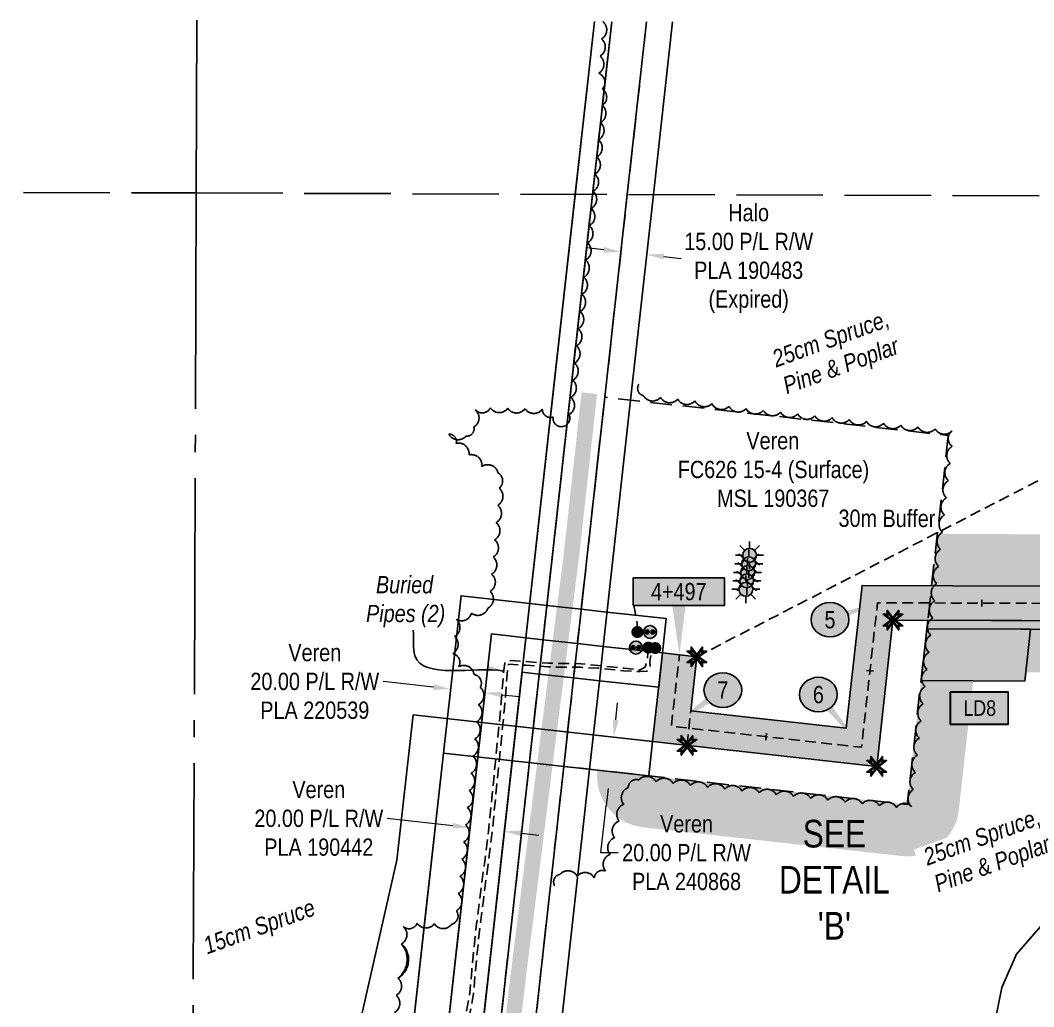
# Model space of a CAD drawing. Extents: x 482695 to 490591, y 6049436 to 6054495.
# Drawn here: x 482766 to 483352, y 6050226 to 6050796 of the extents above; entities that cross this region are included whole.
import ezdxf
from ezdxf.enums import TextEntityAlignment as Align

# ---------------------------------------------------------------- set-up
doc = ezdxf.new("R2010")
doc.units = 0
doc.header["$LTSCALE"] = 5
doc.header["$PDSIZE"] = 0.5
for name, pattern in [('0', [1, 1, 0]), ('foc-ACCESSROAD', [3.75, 2.5, -1.25]), ('foc-QUARTERLINE', [33, 25, -3, 2, -3]), ('foc-TIELINE', [1.875, 1.25, -0.625]), ('foc-TRAV', [1.875, 1.25, -0.625]), ('foc-UNSURVEYED', [12.5, 10, -2.5]), ('foc-WHEELTRACKS', [2, 0.4, -1.6]), ('UG_PIPE', [1.875, 1.25, -0.625])]:
    doc.linetypes.add(name, pattern=pattern)
doc.layers.get('Defpoints').update_dxf_attribs({"color": 9})
for name, color, linetype in [('AS-PIPE-UG', 44, 'UG_PIPE'), ('AS-PIPE-UG-T', 44, 'Continuous'), ('AS-ROADS', 254, 'Continuous'), ('AS-SYMBOL', 7, 'Continuous'), ('C-AR', 13, 'foc-ACCESSROAD'), ('C-RW', 13, 'Continuous'), ('C-WS', 13, 'foc-ACCESSROAD'), ('C-WS-S', 8, 'Continuous'), ('CG-NOTES', 7, 'Continuous'), ('CHAINAGE', 201, 'foc-TIELINE'), ('DETAIL-T', 7, 'Continuous'), ('F-RW', 190, 'Continuous'), ('L-MON', 1, 'Continuous'), ('L-QSEC', 8, 'foc-QUARTERLINE'), ('L-TIE', 7, 'foc-TIELINE'), ('L-USEC', 7, 'foc-UNSURVEYED'), ('P-BUFFER-H 30m', 51, 'Continuous'), ('P-BUFFER-T', 40, 'Continuous'), ('P-ELEVATION', 7, 'Continuous'), ('P-PROPOSED', 10, 'Continuous'), ('P-PROPOSED-H', 21, 'Continuous'), ('P-TEMP-H', 41, 'Continuous'), ('P-TEMP_WORKSPACE', 46, 'Continuous'), ('P-TRAV', 4, 'foc-TRAV'), ('T-BUSH', 110, '0'), ('T-BUSH-T', 110, 'Continuous'), ('T-WATER-P3', 160, 'foc-WHEELTRACKS')]:
    doc.layers.add(name, color=color, linetype=linetype)
for name, color, linetype, lineweight in [('C-RW-T', 13, 'Continuous', 9), ('C-WS-T', 13, 'Continuous', 9), ('F-RW-T', 190, 'Continuous', 9)]:
    doc.layers.add(name, color=color, linetype=linetype, lineweight=lineweight)
doc.layers.add('P-100m WELL BORE BUFFER', color=7, linetype='Continuous', true_color=0xf5ffd6)
doc.styles.add('80', font='ARIALN.TTF', dxfattribs={"height": 10})
doc.styles.add('80CG', font='ARIALN.TTF', dxfattribs={"height": 10})
doc.styles.add('80L', font='ARIALN.TTF', dxfattribs={"height": 10})
doc.styles.add('80LS', font='ARIALNI.TTF', dxfattribs={"height": 10})
doc.styles.add('foc-LtypeFont', font='ARIALN.TTF', dxfattribs={"height": 7.35})
doc.styles.add('Legend', font='ARIALN.TTF')
doc.linetypes.add('foc-TOPO-flowdirection-NOLINE', pattern='A,0,[">",foc-LtypeFont,S=0.3,R=0,X=0,Y=-0.945],-20,[">",foc-LtypeFont,S=0.3,R=0,X=0,Y=-0.945],0', length=20)
doc.dimstyles.new('Compass 5 000', dxfattribs={"dimscale": 5, "dimtxt": 9, "dimasz": 2, "dimexe": 0.2, "dimexo": 0.0625, "dimgap": 0.5, "dimtad": 0, "dimtih": 1, "dimtoh": 1, "dimzin": 0, "dimdsep": 46, "dimtxsty": '80CG', "dimcen": 0.1, "dimse1": 1, "dimse2": 1, "dimclrd": 256, "dimclrt": 256, "dimaunit": 1, "dimadec": 4, "dimazin": 0, "dimtfac": 0.06, "dimtofl": 0, "dimtmove": 0, "dimatfit": 1, "dimfxl": 0.2, "dimtolj": 1, "dimtzin": 0, "dimlwd": -1, "dimarcsym": 0})

# ---------------------------------------------------------------- blocks, each defined once
blk = doc.blocks.new('Temp_Area_Small_Pink')
at = {"true_color": 0xff8aff}
h = blk.add_hatch(color=211, dxfattribs=at)
h.dxf.hatch_style = 1
h.paths.add_polyline_path([(-16.83, -9.44), (16.33, -9.44), (16.33, 9.05), (-16.83, 9.05)])
at = {"color": 250}
for points in [[(-17.03, -9.64), (16.53, -9.64), (16.53, 9.25), (-17.03, 9.25)], [(-16.93, -9.54), (16.43, -9.54), (16.43, 9.15), (-16.93, 9.15)]]:
    blk.add_lwpolyline(points, close=True, dxfattribs=at)
at = {"color": 250, "style": '80L'}
blk.add_attdef('TEMPORARY', text='', height=9, dxfattribs=at).set_placement((0, -0.15), align=Align.MIDDLE_CENTER)
blk = doc.blocks.new('*D474')
at = {"layer": 'C-RW-T', "transparency": 16777216}
for p, q in [((483005.14, 6050410.61), (482976.06, 6050413.83)), ((483044.84, 6050406.2), (483054.78, 6050405.09))]:
    blk.add_line(p, q, dxfattribs=at)
for points in [[(483005.32, 6050412.26), (483004.95, 6050408.95), (483015.07, 6050409.5)], [(483045.03, 6050407.85), (483044.66, 6050404.54), (483034.91, 6050407.3)]]:
    blk.add_solid(points, dxfattribs=at)
at = {"layer": 'Defpoints', "color": 0, "transparency": 16777216}
for p in [(483015.07, 6050409.5), (483013.09, 6050391.67), (483032.93, 6050389.47)]:
    blk.add_point(p, dxfattribs=at)
at = {"layer": 'C-RW-T', "transparency": 16777216, "insert": (482936.52, 6050413.83), "char_height": 10, "attachment_point": 5, "style": '80CG'}
blk.add_mtext('\\A1;Veren\\P20.00 P/L R/W\\PPLA 220539', dxfattribs=at)
blk = doc.blocks.new('*D475')
at = {"layer": 'C-RW-T', "transparency": 16777216}
for p, q in [((483016.31, 6050330.39), (482978.37, 6050334.6)), ((483056.1, 6050325.98), (483066.04, 6050324.88))]:
    blk.add_line(p, q, dxfattribs=at)
for points in [[(483016.5, 6050332.05), (483016.13, 6050328.74), (483026.25, 6050329.29)], [(483056.28, 6050327.64), (483055.91, 6050324.32), (483046.16, 6050327.08)]]:
    blk.add_solid(points, dxfattribs=at)
at = {"layer": 'Defpoints', "color": 0, "transparency": 16777216}
for p in [(483026.25, 6050329.29), (483024.58, 6050314.2), (483044.49, 6050311.99)]:
    blk.add_point(p, dxfattribs=at)
at = {"layer": 'C-RW-T', "transparency": 16777216, "insert": (482938.83, 6050334.6), "char_height": 10, "attachment_point": 5, "style": '80CG'}
blk.add_mtext('\\A1;Veren\\P20.00 P/L R/W\\PPLA 190442', dxfattribs=at)
blk = doc.blocks.new('*D476')
at = {"layer": 'C-RW-T', "transparency": 16777216}
for p, q in [((483110.55, 6050391.56), (483111.66, 6050401.5)), ((483106.13, 6050351.83), (483105.03, 6050341.89)), ((483102.01, 6050314.75), (483105.03, 6050341.89)), ((483112.01, 6050314.75), (483102.01, 6050314.75))]:
    blk.add_line(p, q, dxfattribs=at)
for points in [[(483108.9, 6050391.74), (483112.21, 6050391.37), (483109.45, 6050381.62)], [(483104.48, 6050352.02), (483107.79, 6050351.65), (483107.24, 6050361.77)]]:
    blk.add_solid(points, dxfattribs=at)
at = {"layer": 'Defpoints', "color": 0, "transparency": 16777216}
for p in [(483119.85, 6050380.46), (483107.24, 6050361.77), (483117.64, 6050360.62)]:
    blk.add_point(p, dxfattribs=at)
at = {"layer": 'C-RW-T', "transparency": 16777216, "insert": (483151.55, 6050314.75), "char_height": 10, "attachment_point": 5, "style": '80CG'}
blk.add_mtext('\\A1;Veren\\P20.00 P/L R/W\\PPLA 240868', dxfattribs=at)
blk = doc.blocks.new('*D488')
at = {"layer": 'Defpoints', "color": 0, "transparency": 16777216}
for p in [(483128.52, 6050660.86), (483113.14, 6050658.29), (483128.05, 6050656.64)]:
    blk.add_point(p, dxfattribs=at)
at = {"layer": 'F-RW-T', "transparency": 16777216}
for p, q in [((483103.67, 6050663.62), (483093.74, 6050664.72)), ((483138.46, 6050659.75), (483148.4, 6050658.65))]:
    blk.add_line(p, q, dxfattribs=at)
for points in [[(483103.86, 6050665.27), (483103.49, 6050661.96), (483113.61, 6050662.51)], [(483138.64, 6050661.41), (483138.28, 6050658.1), (483128.52, 6050660.86)]]:
    blk.add_solid(points, dxfattribs=at)
at = {"layer": 'F-RW-T', "transparency": 16777216, "insert": (483187.48, 6050658.65), "char_height": 10, "attachment_point": 5, "style": '80CG'}
blk.add_mtext('\\A1;Halo\\P15.00 P/L R/W\\PPLA 190483\\P(Expired)', dxfattribs=at)
blk = doc.blocks.new('RISER')
h = blk.add_hatch(color=255)
h.dxf.hatch_style = 1
edge = h.paths.add_edge_path()
edge.add_arc((0, 0), 0.7, 0, 360)
blk.add_hatch(color=13).paths.add_polyline_path([(0.58, -0.15), (-0.58, -0.15, 0.774597)])
at = {"color": 13}
blk.add_line((-0.58, -0.15), (0.58, -0.15), dxfattribs=at)
blk.add_circle((0, 0), 0.6, dxfattribs=at)
blk = doc.blocks.new('PIG')
h = blk.add_hatch(color=255)
h.dxf.hatch_style = 1
edge = h.paths.add_edge_path()
edge.add_arc((0, 0), 0.85, 0, 360)
at = {"layer": 'AS-SYMBOL'}
h = blk.add_hatch(color=13, dxfattribs=at)
h.dxf.hatch_style = 1
h.paths.add_polyline_path([(-0.1, 0, 1), (-0.55, 0, 1)])
h = blk.add_hatch(color=13, dxfattribs=at)
h.dxf.hatch_style = 1
h.paths.add_polyline_path([(0.1, 0, 1), (0.55, 0, 1)])
at = {"layer": 'AS-SYMBOL', "color": 13}
for centre, radius in [((0, 0), 0.75), ((-0.33, 0), 0.225), ((0.33, 0), 0.225)]:
    blk.add_circle(centre, radius, dxfattribs=at)
blk = doc.blocks.new('GAS')
h = blk.add_hatch(color=255)
h.dxf.hatch_style = 1
edge = h.paths.add_edge_path()
edge.add_arc((0, 0), 0.9, 0, 360)
for p, q in [((0, 0.81), (0, 1.62)), ((-0.81, 0), (-1.62, 0)), ((-0.57, 0.57), (-1.14, 1.14)), ((0.57, 0.57), (1.14, 1.14)), ((1.62, 0), (0.81, 0)), ((-0.57, -0.57), (-1.14, -1.14)), ((0, -0.81), (0, -1.62)), ((1.14, -1.14), (0.57, -0.57))]:
    blk.add_line(p, q)
blk.add_circle((0, 0), 0.8)
blk = doc.blocks.new('TEMP')
h = blk.add_hatch(color=255)
h.dxf.hatch_style = 1
h.paths.add_polyline_path([(0, 0.25), (-0.67, 1.15), (-0.67, 0.67), (-1.15, 0.67), (-0.25, 0), (-1.15, -0.67), (-0.67, -0.67), (-0.67, -1.15), (0, -0.25), (0.67, -1.15), (0.67, -0.67), (1.15, -0.67), (0.25, 0), (1.15, 0.67), (0.67, 0.67), (0.67, 1.15)])
h.paths.add_polyline_path([(0.57, 0.85), (0.57, 0.57), (0.85, 0.57), (0.08, 0), (0.85, -0.57), (0.57, -0.57), (0.57, -0.85), (0, -0.08), (-0.57, -0.85), (-0.57, -0.57), (-0.85, -0.57), (-0.08, 0), (-0.85, 0.57), (-0.57, 0.57), (-0.57, 0.85), (0, 0.08)], flags=16)
h = blk.add_hatch(color=1)
h.dxf.hatch_style = 1
h.paths.add_polyline_path([(0, 0.08), (-0.57, 0.85), (-0.57, 0.57), (-0.85, 0.57), (-0.08, 0), (-0.85, -0.57), (-0.57, -0.57), (-0.57, -0.85), (0, -0.08), (0.57, -0.85), (0.57, -0.57), (0.85, -0.57), (0.08, 0), (0.85, 0.57), (0.57, 0.57), (0.57, 0.85)])
at = {"color": 1}
for p, q in [((-0.08, 0), (0.08, 0)), ((0, 0.08), (0, -0.08))]:
    blk.add_line(p, q, dxfattribs=at)
at = {"color": 255, "flags": 128}
blk.add_lwpolyline([(-0.25, 0), (-1.15, 0.67), (-0.67, 0.67), (-0.67, 1.15), (0, 0.25), (0.67, 1.15), (0.67, 0.67), (1.15, 0.67), (0.25, 0), (1.15, -0.67), (0.67, -0.67), (0.67, -1.15), (0, -0.25), (-0.67, -1.15), (-0.67, -0.67), (-1.15, -0.67)], close=True, dxfattribs=at)
at = {"color": 1, "flags": 128}
blk.add_lwpolyline([(-0.08, 0), (-0.85, 0.57), (-0.57, 0.57), (-0.57, 0.85), (0, 0.08), (0.57, 0.85), (0.57, 0.57), (0.85, 0.57), (0.08, 0), (0.85, -0.57), (0.57, -0.57), (0.57, -0.85), (0, -0.08), (-0.57, -0.85), (-0.57, -0.57), (-0.85, -0.57)], close=True, dxfattribs=at)
blk = doc.blocks.new('*U427')
at = {"layer": 'P-ELEVATION'}
h = blk.add_hatch(color=111, dxfattribs=at)
h.dxf.hatch_style = 1
edge = h.paths.add_edge_path()
edge.add_ellipse((0, 0), major_axis=(-10.94, 0), ratio=0.913794, start_angle=0, end_angle=360)
at = {"layer": 'P-ELEVATION', "color": 7, "flags": 128}
blk.add_lwpolyline([(0, 0, 5, 0, 0), (27.51, 9.77, 0, 0, 0)], format="xyseb", dxfattribs=at)
at = {"layer": 'P-ELEVATION', "color": 7}
blk.add_ellipse((0, 0), major_axis=(-10.94, 0), ratio=0.913794, dxfattribs=at)
at = {"layer": 'P-ELEVATION', "style": '80'}
blk.add_attdef('BEND', text='', height=10, dxfattribs=at).set_placement((0, 0), align=Align.MIDDLE_CENTER)
blk = doc.blocks.new('*U428')
at = {"layer": 'P-ELEVATION'}
h = blk.add_hatch(color=111, dxfattribs=at)
h.dxf.hatch_style = 1
edge = h.paths.add_edge_path()
edge.add_ellipse((0, 0), major_axis=(-10.94, 0), ratio=0.913794, start_angle=0, end_angle=360)
at = {"layer": 'P-ELEVATION', "color": 7, "flags": 128}
blk.add_lwpolyline([(0, 0, 5, 0, 0), (24.93, -30.51, 0, 0, 0)], format="xyseb", dxfattribs=at)
at = {"layer": 'P-ELEVATION', "color": 7}
blk.add_ellipse((0, 0), major_axis=(-10.94, 0), ratio=0.913794, dxfattribs=at)
at = {"layer": 'P-ELEVATION', "style": '80'}
blk.add_attdef('BEND', text='', height=10, dxfattribs=at).set_placement((0, 0), align=Align.MIDDLE_CENTER)
blk = doc.blocks.new('*U421')
at = {"layer": 'P-ELEVATION'}
h = blk.add_hatch(color=111, dxfattribs=at)
h.dxf.hatch_style = 1
edge = h.paths.add_edge_path()
edge.add_ellipse((0, 0), major_axis=(-10.94, 0), ratio=0.913794, start_angle=0, end_angle=360)
at = {"layer": 'P-ELEVATION', "color": 7, "flags": 128}
blk.add_lwpolyline([(0, 0, 5, 0, 0), (-29.8, -20.87, 0, 0, 0)], format="xyseb", dxfattribs=at)
at = {"layer": 'P-ELEVATION', "color": 7}
blk.add_ellipse((0, 0), major_axis=(-10.94, 0), ratio=0.913794, dxfattribs=at)
at = {"layer": 'P-ELEVATION', "style": '80'}
blk.add_attdef('BEND', text='', height=10, dxfattribs=at).set_placement((0, 0), align=Align.MIDDLE_CENTER)
blk = doc.blocks.new('*U569')
h = blk.add_hatch(color=111)
h.dxf.hatch_style = 1
h.paths.add_polyline_path([(-26.5, 8), (26.5, 8), (26.5, -8), (-26.5, -8)])
for p, q in [((-26.5, -8), (-26.5, 8)), ((-26.5, 8), (26.5, 8)), ((26.5, -8), (26.5, 8)), ((-26.5, -8), (26.5, -8))]:
    blk.add_line(p, q)
at = {"layer": 'P-ELEVATION', "color": 7, "flags": 128}
blk.add_lwpolyline([(0, 0, 10, 0, 0), (0.4, -36.69, 0, 0, 0)], format="xyseb", dxfattribs=at)
at = {"layer": 'P-ELEVATION', "style": 'Legend'}
blk.add_attdef('STATION', text='', height=10, dxfattribs=at).set_placement((0, 0), align=Align.MIDDLE_CENTER)

msp = doc.modelspace()

# ---------------------------------------------------------------- hatches: boundary and pattern name
at = {"layer": 'P-BUFFER-H 30m'}
h = msp.add_hatch(color=256, dxfattribs=at)
h.dxf.hatch_style = 1
edge = h.paths.add_edge_path()
edge.add_line((483701.174, 6050417.85), (484554.397, 6050414.825))
edge.add_line((484554.397, 6050414.825), (485069.153, 6049984.901))
edge.add_line((485069.153, 6049984.901), (485069.974, 6049918.062))
edge.add_arc((485099.956, 6049918.43), 29.984, 180.704027, 269.493647)
edge.add_arc((485120.045, 6049910.465), 29.984, 227.248589, 270.086528)
edge.add_line((485120.09, 6049880.481), (485820.738, 6049881.539))
edge.add_line((485820.738, 6049881.539), (486001.967, 6049878.56))
edge.add_arc((486002.46, 6049908.54), 29.984, 269.058372, 270.046825)
edge.add_line((486002.484, 6049878.556), (486428.968, 6049878.905))
edge.add_line((486428.968, 6049878.905), (486427.804, 6049886.776))
edge.add_line((486427.804, 6049886.776), (486427.723, 6049889.042))
edge.add_line((486427.723, 6049889.042), (486407.259, 6049908.871))
edge.add_line((486407.259, 6049908.871), (486002.46, 6049908.54))
edge.add_line((486002.46, 6049908.54), (485820.962, 6049911.523))
edge.add_line((485820.962, 6049911.523), (485120.045, 6049910.465))
edge.add_line((485120.045, 6049910.465), (485119.947, 6049918.46))
edge.add_line((485119.947, 6049918.46), (485099.956, 6049918.43))
edge.add_line((485099.956, 6049918.43), (485098.965, 6049999.069))
edge.add_line((485098.965, 6049999.069), (484565.318, 6050444.77))
edge.add_line((484565.318, 6050444.77), (483701.28, 6050447.834))
edge.add_line((483701.28, 6050447.834), (483701.174, 6050417.85))
edge = h.paths.add_edge_path()
edge.add_line((486440.272, 6050491.951), (486481.5, 6050467.021))
edge.add_arc((486465.984, 6050441.363), 29.984, 0.03994, 58.838815, ccw=False)
edge.add_line((486495.968, 6050441.384), (486496.325, 6049930.194))
edge.add_line((486496.325, 6049930.194), (486496.742, 6049917.936))
edge.add_arc((486466.775, 6049916.915), 29.984, -89.953203, 1.950695, ccw=False)
edge.add_line((486466.8, 6049886.931), (486447.987, 6049886.916))
edge.add_line((486447.987, 6049886.916), (486447.739, 6049888.588))
edge.add_line((486447.739, 6049888.588), (486446.775, 6049916.899))
edge.add_line((486446.775, 6049916.899), (486466.775, 6049916.915))
edge.add_line((486466.775, 6049916.915), (486466.341, 6049929.673))
edge.add_line((486466.341, 6049929.673), (486465.984, 6050441.363))
edge.add_line((486465.984, 6050441.363), (486439.876, 6050457.151))
edge.add_line((486439.876, 6050457.151), (486440.272, 6050491.951))
edge = h.paths.add_edge_path()
edge.add_line((486430.345, 6050497.954), (486363.706, 6050538.25))
edge.add_line((486363.706, 6050538.25), (486249.434, 6050667.558))
edge.add_arc((486226.966, 6050647.703), 29.984, 41.467705, 131.467705)
edge.add_line((486207.11, 6050670.171), (486192.132, 6050656.934))
edge.add_line((486192.132, 6050656.934), (486211.987, 6050634.466))
edge.add_line((486211.987, 6050634.466), (486226.966, 6050647.703))
edge.add_line((486226.966, 6050647.703), (486344.271, 6050514.963))
edge.add_line((486344.271, 6050514.963), (486429.949, 6050463.154))
edge.add_line((486429.949, 6050463.154), (486430.345, 6050497.954))
edge = h.paths.add_edge_path()
edge.add_line((486333.543, 6050474.73), (486426.021, 6050418.809))
edge.add_line((486426.021, 6050418.809), (486426.357, 6049936.872))
edge.add_line((486426.357, 6049936.872), (486002.454, 6049936.526))
edge.add_line((486002.454, 6049936.526), (485850.11, 6049937.075))
edge.add_line((485850.11, 6049937.075), (485822.158, 6049939.51))
edge.add_line((485822.158, 6049939.51), (485127.697, 6049938.462))
edge.add_line((485127.697, 6049938.462), (485126.434, 6050041.237))
edge.add_line((485126.434, 6050041.237), (485146.14, 6050024.779))
edge.add_arc((485126.919, 6050001.766), 29.984, 0.704027, 50.131421, ccw=False)
edge.add_line((485156.901, 6050002.134), (485157.315, 6049968.491))
edge.add_line((485157.315, 6049968.491), (485822.112, 6049969.494))
edge.add_arc((485822.158, 6049939.51), 29.984, 85.02015, 90.086528, ccw=False)
edge.add_line((485824.76, 6049969.381), (485851.419, 6049967.058))
edge.add_line((485851.419, 6049967.058), (486002.496, 6049966.51))
edge.add_line((486002.496, 6049966.51), (486396.352, 6049966.867))
edge.add_line((486396.352, 6049966.867), (486396.049, 6050401.893))
edge.add_line((486396.049, 6050401.893), (486310.003, 6050453.924))
edge.add_line((486310.003, 6050453.924), (486333.543, 6050474.73))
edge = h.paths.add_edge_path()
edge.add_line((483701.351, 6050467.824), (483701.458, 6050497.808))
edge.add_line((483701.458, 6050497.808), (484572.705, 6050494.718))
edge.add_arc((484572.598, 6050464.734), 29.984, 50.131421, 89.796805, ccw=False)
edge.add_line((484591.819, 6050487.747), (485118.355, 6050047.985))
edge.add_line((485118.355, 6050047.985), (485118.84, 6050008.514))
edge.add_line((485118.84, 6050008.514), (484572.598, 6050464.734))
edge.add_line((484572.598, 6050464.734), (483701.351, 6050467.824))
h.paths.add_polyline_path([(483671.192, 6050467.931), (483671.298, 6050497.915), (483296.617, 6050499.243), (483293.284, 6050469.271)])
edge = h.paths.add_edge_path()
edge.add_line((483317.885, 6050419.21), (483671.015, 6050417.957))
edge.add_line((483671.015, 6050417.957), (483671.121, 6050447.941))
edge.add_line((483671.121, 6050447.941), (483291.061, 6050449.289))
edge.add_line((483291.061, 6050449.289), (483279.2, 6050342.647))
edge.add_line((483279.2, 6050342.647), (483099.93, 6050362.561))
edge.add_arc((483129.733, 6050359.271), 29.984, 173.699966, 263.653572)
edge.add_line((483126.419, 6050329.47), (483275.885, 6050312.846))
edge.add_arc((483279.2, 6050342.647), 29.984, 263.653582, 353.653354)
edge.add_line((483309, 6050339.332), (483317.885, 6050419.21))
at = {"layer": 'P-PROPOSED-H'}
h = msp.add_hatch(color=256, dxfattribs=at)
h.dxf.hatch_style = 1
h.paths.add_polyline_path([(483270.956, 6050449.361), (483671.121, 6050447.941), (483671.192, 6050467.931), (483253.074, 6050469.414), (483243.885, 6050386.8), (483154.016, 6050396.795), (483157.498, 6050428.137), (483137.631, 6050430.346), (483131.941, 6050379.138), (483261.543, 6050364.723)])
at = {"layer": 'P-TEMP-H'}
h = msp.add_hatch(color=256, dxfattribs=at)
h.dxf.hatch_style = 1
h.paths.add_polyline_path([(483671.104, 6050442.944), (483290.506, 6050444.294), (483291.061, 6050449.289), (483671.121, 6050447.941)])
h = msp.add_hatch(color=256, dxfattribs=at)
h.dxf.hatch_style = 1
h.paths.add_polyline_path([(483290.506, 6050444.294), (483350.474, 6050444.081), (483347.14, 6050414.109), (483287.172, 6050414.321)])

# ---------------------------------------------------------------- linework, layer by layer
at = {"layer": 'AS-PIPE-UG', "flags": 128}
for points in [[(483123.089, 6050442.456), (483122.987, 6050447.516), (483120.656, 6050460.35)], [(483123.089, 6050442.456), (483122.987, 6050447.516), (483120.656, 6050460.35)], [(483129.417, 6050433.518), (483128.909, 6050426.185), (483127.561, 6050422.086), (483124.747, 6050420.536), (483115.22, 6050421.484), (483100.51, 6050423.013), (483090.537, 6050424.104), (483071.538, 6050424.402), (483058.964, 6050425.337), (483047.896, 6050426.171), (483046.42, 6050424.527), (483045.99, 6050421.691), (483044.111, 6050398.786), (483036.99, 6050327.111), (483031.928, 6050287.57), (483029.878, 6050272.17), (483028.833, 6050262.133), (483027.322, 6050246.628), (483026.242, 6050233.646), (483023.528, 6050218.912), (483023.19, 6050212.466), (483022.357, 6050203.443), (483020.878, 6050190.17), (483018.868, 6050179.364), (483015.048, 6050165.019), (483010.879, 6050155.112), (483005.581, 6050143.217), (483002.026, 6050134.423), (482998.897, 6050125.69), (482998.75, 6050122.001), (483001.808, 6050116.909), (483005.937, 6050107.959), (483010.901, 6050096.492), (483015.761, 6050082.641), (483021.053, 6050066.719)], [(483023.083, 6050067.394), (483017.785, 6050083.332), (483012.894, 6050097.272), (483007.89, 6050108.832), (483003.701, 6050117.911), (483000.913, 6050122.554), (483001.021, 6050125.277), (483004.025, 6050133.661), (483007.55, 6050142.381), (483012.842, 6050154.262), (483017.077, 6050164.326), (483020.956, 6050178.893), (483022.995, 6050189.856), (483024.485, 6050203.226), (483025.324, 6050212.312), (483025.657, 6050218.661), (483028.365, 6050233.363), (483029.452, 6050246.436), (483030.961, 6050261.919), (483032.002, 6050271.918), (483034.049, 6050287.293), (483039.115, 6050326.869), (483046.241, 6050398.593), (483048.116, 6050421.443), (483048.439, 6050423.574), (483048.785, 6050423.959), (483058.803, 6050423.204), (483071.497, 6050422.262), (483090.57, 6050422.063), (483100.273, 6050421.54), (483115.02, 6050420.085), (483124.783, 6050419.548), (483128.645, 6050419.779), (483130.464, 6050421.844), (483130.4, 6050425.504), (483131.181, 6050430.179), (483133.398, 6050433.206)]]:
    msp.add_lwpolyline(points, dxfattribs=at)
at = {"layer": 'AS-ROADS', "const_width": 8.995, "flags": 128}
msp.add_lwpolyline([(483095.291, 6050580.672), (483084.812, 6050485.644), (483069.323, 6050363.871), (483060.145, 6050290.428), (483054.397, 6050245.011), (483049.586, 6050203.58), (483048.401, 6050184.778), (483047.966, 6050172.284), (483048.185, 6050158.544), (483049.278, 6050142.784), (483050.692, 6050131.318)], dxfattribs=at)
at = {"layer": 'C-AR', "flags": 128}
for points in [[(483276.638, 6049790.917), (483276.174, 6049791.554), (483218.739, 6049805.33), (483198.426, 6049810.145), (483119.736, 6049873.895), (483117.282, 6049881.919), (483114.382, 6049891.397), (483036.214, 6050147.039), (483037.904, 6050162.255), (483066.318, 6050417.985), (483068.525, 6050437.845), (483097.173, 6050695.717), (483108.275, 6050795.641)], [(483128.393, 6050795.57), (483117.292, 6050695.645), (483104.263, 6050578.322), (483094.26, 6050488.306), (483088.407, 6050435.639), (483086.2, 6050415.777), (483080.529, 6050364.743), (483058.242, 6050164.153), (483056.551, 6050148.938), (483134.298, 6049894.677), (483138.443, 6049891.312), (483219.477, 6049825.678), (483288.001, 6049809.293), (483301.444, 6049790.831)]]:
    msp.add_lwpolyline(points, dxfattribs=at)
at = {"layer": 'C-RW', "flags": 128}
msp.add_lwpolyline([(483008.285, 6050166.717), (483038.788, 6050441.338), (483058.655, 6050439.129), (483068.545, 6050438.029), (483088.429, 6050435.818), (483103.335, 6050434.16), (483137.631, 6050430.346), (483135.422, 6050410.479), (483101.128, 6050414.293), (483086.221, 6050415.951), (483066.338, 6050418.162), (483056.449, 6050419.262), (483027.737, 6050160.672)], dxfattribs=at)
at = {"layer": 'C-RW'}
msp.add_lwpolyline([(483145.265, 6049791.371), (483038.844, 6049877.667), (483038.906, 6049973.827), (482996.093, 6050113.826), (482961.684, 6050121.634), (482988.84, 6050172.723), (483011.023, 6050372.436), (483129.732, 6050359.251), (483131.939, 6050379.118), (482993.362, 6050394.51), (482984.018, 6050310.38), (482937.767, 6050106.564), (482980.368, 6050096.897), (483018.915, 6049970.845), (483018.848, 6049868.146), (483113.391, 6049791.482)], dxfattribs=at)
at = {"layer": 'C-WS', "flags": 128}
msp.add_lwpolyline([(483302.955, 6050556.219), (483279.2, 6050342.647), (483095.439, 6050363.085), (483080.528, 6050364.743), (483086.201, 6050415.777), (483088.408, 6050435.638), (483090.616, 6050455.501), (483094.263, 6050488.305), (483104.269, 6050578.32), (483119.167, 6050576.662), (483302.955, 6050556.219)], close=True, dxfattribs=at)
at = {"layer": 'CHAINAGE'}
for p, q in [((483322.293, 6050461.172), (483322.279, 6050457.174)), ((483149.438, 6050429.029), (483145.466, 6050429.479)), ((483255.643, 6050420.175), (483259.616, 6050419.733)), ((483197.792, 6050383.881), (483197.35, 6050379.908))]:
    msp.add_line(p, q, dxfattribs=at)
at = {"layer": 'CHAINAGE', "flags": 128}
msp.add_lwpolyline([(486219.476, 6050641.084), (486337.793, 6050507.2), (486455.993, 6050435.725), (486456.348, 6049926.902), (486002.44, 6049926.531), (485849.657, 6049927.082), (485821.731, 6049929.515), (485109.829, 6049928.44), (485108.903, 6050003.791), (484568.958, 6050454.752), (483262.015, 6050459.387), (483252.714, 6050375.762), (483142.771, 6050387.99), (483147.452, 6050429.254)], dxfattribs=at)
at = {"layer": 'Defpoints'}
for p in [(483188.019, 6050486.849), (483186.885, 6050476.955), (483187.485, 6050481.958), (483186.35, 6050472.064), (483185.816, 6050467.173)]:
    msp.add_point(p, dxfattribs=at)
at = {"layer": 'F-RW'}
for points in [[(483143.482, 6050795.517), (483132.38, 6050695.591), (483119.167, 6050576.663), (483116.666, 6050554.155), (483103.316, 6050433.984), (483101.109, 6050414.121), (483095.439, 6050363.085), (483071.803, 6050150.361), (483056.551, 6050148.938), (483036.214, 6050147.04), (483026.053, 6050146.092), (483020.563, 6050147.337), (483000.395, 6050151.911), (482866.034, 6050182.384), (482766.17, 6050205.03)], [(482766.228, 6050220.402), (482866.091, 6050197.754), (483007.715, 6050165.634), (483027.072, 6050161.244), (483027.743, 6050161.307), (483037.904, 6050162.255), (483058.241, 6050164.153), (483080.529, 6050364.743), (483086.2, 6050415.777), (483088.407, 6050435.639), (483094.259, 6050488.306), (483104.263, 6050578.322), (483117.292, 6050695.645), (483128.393, 6050795.57)], [(483235.26, 6049791.06), (483193.896, 6049800.951), (483111.072, 6049868.052), (483103.921, 6049891.435), (483026.053, 6050146.092), (483087.122, 6050695.752), (483098.223, 6050795.676)], [(483108.275, 6050795.641), (483097.173, 6050695.717), (483036.214, 6050147.039), (483114.381, 6049891.397), (483117.282, 6049881.918), (483119.736, 6049873.895), (483198.426, 6049810.145), (483218.743, 6049805.381), (483276.174, 6049791.554), (483276.638, 6049790.917)]]:
    msp.add_lwpolyline(points, dxfattribs=at)
at = {"layer": 'F-RW', "flags": 128}
for points in [[(483235.258, 6049791.06), (483193.896, 6049800.95), (483111.072, 6049868.052), (483026.054, 6050146.092), (483098.223, 6050795.676)], [(483108.275, 6050795.641), (483036.214, 6050147.04), (483119.736, 6049873.896), (483198.426, 6049810.145), (483276.174, 6049791.554), (483276.638, 6049790.917)]]:
    msp.add_lwpolyline(points, dxfattribs=at)
at = {"layer": 'L-QSEC', "flags": 128}
for points in [[(482868.333, 6050796.481), (482867.959, 6050696.534)], [(482867.959, 6050696.534), (482865.059, 6049922.272)]]:
    msp.add_lwpolyline(points, dxfattribs=at)
at = {"layer": 'L-TIE', "flags": 128}
msp.add_lwpolyline([(483157.498, 6050428.137), (483671.993, 6050693.716)], dxfattribs=at)
at = {"layer": 'L-USEC', "flags": 128}
for points in [[(482768.012, 6050696.885), (482867.959, 6050696.534)], [(482867.959, 6050696.534), (483671.993, 6050693.716)]]:
    msp.add_lwpolyline(points, dxfattribs=at)
at = {"layer": 'P-PROPOSED', "flags": 128}
msp.add_lwpolyline([(483270.956, 6050449.361), (483671.121, 6050447.941), (483671.192, 6050467.931), (483253.074, 6050469.414), (483243.885, 6050386.8), (483154.016, 6050396.795), (483157.498, 6050428.137), (483137.631, 6050430.346), (483131.941, 6050379.138), (483261.543, 6050364.723)], close=True, dxfattribs=at)
at = {"layer": 'P-TEMP_WORKSPACE'}
for points in [[(483671.104, 6050442.944), (483290.506, 6050444.294), (483291.061, 6050449.289), (483671.121, 6050447.941)], [(483290.506, 6050444.294), (483350.474, 6050444.081), (483347.14, 6050414.109), (483287.172, 6050414.321)]]:
    msp.add_lwpolyline(points, close=True, dxfattribs=at)
at = {"layer": 'P-TRAV'}
msp.add_line((483151.808, 6050376.928), (483154.016, 6050396.795), dxfattribs=at)
at = {"layer": 'T-BUSH', "flags": 128}
for points in [[(483103.241, 6050795.71, -0.0033403), (483103.171, 6050795.669, -0.5205671), (483102.358, 6050785.707, -0.5205671), (483101.545, 6050775.745, -0.5205671), (483100.732, 6050765.784, -0.5205671), (483102.94, 6050756.691, -0.5205671), (483102.828, 6050747.19, -0.5205671), (483101.759, 6050737.253, -0.5205671), (483100.69, 6050727.315, -0.5205671), (483099.621, 6050717.378, -0.5205671), (483098.553, 6050707.44, -0.5205671), (483097.484, 6050697.503, -0.5205671), (483096.415, 6050687.565, -0.5205671), (483095.346, 6050677.628, -0.5205671), (483094.277, 6050667.69, -0.5205671), (483093.208, 6050657.753, -0.5205671), (483092.139, 6050647.815, -0.5205671), (483091.071, 6050637.878, -0.5205671), (483090.002, 6050627.94, -0.5205671), (483088.933, 6050618.003, -0.5205671), (483087.864, 6050608.065, -0.5205671), (483086.795, 6050598.128, -0.5205671), (483085.726, 6050588.19, -0.5205671), (483084.658, 6050578.253, -0.5205671), (483083.589, 6050568.315, -0.5205671), (483079.715, 6050561.343, -0.5205671), (483074.456, 6050566.874, -0.5205671), (483068.114, 6050571.441, -0.5205671), (483058.122, 6050571.682, -0.5205671), (483048.13, 6050571.924, -0.5205671), (483038.138, 6050572.166, -0.5205671), (483029.302, 6050571.125, -0.5205671), (483028.512, 6050561.162, -0.5205671), (483023.947, 6050555.785, -0.5205671), (483014.017, 6050556.927, -0.5205671), (483018.303, 6050551.649, -0.5205671), (483025.725, 6050544.955, -0.5205671), (483033.168, 6050538.294, -0.5205671), (483042.473, 6050534.646, -0.5205671), (483043.209, 6050525.694, -0.5205671), (483042.324, 6050515.739, -0.5205671), (483041.439, 6050505.783, -0.5205671), (483040.554, 6050495.828, -0.5205671), (483039.669, 6050485.872, -0.5205671), (483038.784, 6050475.917, -0.5205671), (483037.899, 6050465.961, -0.5205671), (483036.663, 6050456.292, -0.5205671), (483027.088, 6050453.426, -0.5205671), (483018.406, 6050449.817, -0.5205671), (483017.337, 6050439.88, -0.5205671), (483016.269, 6050429.942, -0.5205671), (483019.781, 6050422.461, -0.5205671), (483028.651, 6050417.853, -0.5205671), (483032.252, 6050410.418, -0.5205671), (483031.19, 6050400.48, -0.5205671), (483030.128, 6050390.542, -0.5205671), (483029.065, 6050380.604, -0.5205671), (483028.003, 6050370.666, -0.5205671), (483026.94, 6050360.728, -0.5205671), (483025.878, 6050350.789, -0.5205671), (483024.816, 6050340.851, -0.5205671), (483023.753, 6050330.913, -0.5205671), (483022.691, 6050320.975, -0.5205671), (483021.628, 6050311.037, -0.5205671), (483020.566, 6050301.099, -0.5205671), (483019.503, 6050291.16, -0.5205671), (483018.441, 6050281.222, -0.5205671), (483015.643, 6050273.284, -0.5205671), (483005.654, 6050273.63, -0.5205671), (482995.666, 6050273.977, -0.5205671), (482987.709, 6050271.99, -0.5205671), (482986.683, 6050262.048, -0.509216), (482984.632, 6050242.164, -0.0354479)], [(483123.983, 6050585.879, 0.5205671), (483126.547, 6050579.269, 0.5205671), (483136.491, 6050578.265, 0.5205671), (483146.436, 6050577.261, 0.5205671), (483156.38, 6050576.257, 0.5205671), (483166.248, 6050574.681, 0.5205671), (483176.108, 6050573.041, 0.5205671), (483186.013, 6050571.742, 0.5205671), (483195.957, 6050570.734, 0.5205671), (483205.901, 6050569.727, 0.5205671), (483215.84, 6050568.676, 0.5205671), (483225.776, 6050567.597, 0.5205671), (483235.713, 6050566.517, 0.5205671), (483245.649, 6050565.438, 0.5205671), (483255.586, 6050564.362, 0.5205671), (483265.523, 6050563.287, 0.5205671), (483275.46, 6050562.212, 0.5205671), (483285.397, 6050561.137, 0.5205671), (483295.334, 6050560.062, 0.5205671), (483305.271, 6050558.987, 0.5205671), (483305.236, 6050549.924, 0.5205671), (483304.116, 6050539.992, 0.5205671), (483302.995, 6050530.06, 0.5205671), (483301.875, 6050520.128, 0.5205671), (483300.755, 6050510.196, 0.5205671), (483299.635, 6050500.264, 0.5205671), (483298.514, 6050490.332, 0.5205671), (483297.394, 6050480.4, 0.5205671), (483296.274, 6050470.468, 0.5205671), (483295.153, 6050460.537, 0.5205671), (483294.033, 6050450.605, 0.5205671), (483292.913, 6050440.673, 0.5205671), (483291.793, 6050430.741, 0.5205671), (483290.672, 6050420.809, 0.5205671), (483289.552, 6050410.877, 0.5205671), (483288.432, 6050400.945, 0.5205671), (483287.312, 6050391.013, 0.5205671), (483286.191, 6050381.081, 0.5205671), (483285.071, 6050371.149, 0.5205671), (483283.951, 6050361.217, 0.5205671), (483282.83, 6050351.285, 0.5205671), (483281.71, 6050341.353, 0.5205671), (483273.031, 6050340.851, 0.5205671), (483263.093, 6050341.919, 0.5205671), (483253.155, 6050342.987, 0.5205671), (483243.218, 6050344.055, 0.5205671), (483233.28, 6050345.123, 0.5205671), (483223.342, 6050346.19, 0.5205671), (483213.404, 6050347.258, 0.5205671), (483203.467, 6050348.326, 0.5205671), (483193.529, 6050349.394, 0.5205671), (483183.591, 6050350.461, 0.5205671), (483173.653, 6050351.529, 0.5205671), (483163.716, 6050352.597, 0.5205671), (483153.778, 6050353.665, 0.5205671), (483143.84, 6050354.732, 0.5205671), (483133.903, 6050355.8, 0.5205671), (483123.965, 6050356.868, 0.5205671), (483117.842, 6050352.347, 0.5205671), (483115.216, 6050342.703, 0.5205671), (483112.59, 6050333.059, 0.5205671), (483109.964, 6050323.415, 0.5205671), (483107.338, 6050313.772, 0.5205671), (483104.712, 6050304.128, 0.5205671), (483098.197, 6050300.161, 0.5205671), (483088.256, 6050301.198, 0.5205671), (483078.315, 6050302.234, 0.5205671), (483075.293, 6050295.562, 0.5205671)], [(482986.683, 6050262.048, -0.4218972), (482984.632, 6050242.164, -0.5205671), (482983.606, 6050232.222, -0.5205671), (482982.58, 6050222.28, -0.5205671), (482981.554, 6050212.338, -0.5205671), (482985.802, 6050207.031, -0.5205671), (482995.794, 6050206.771, -0.5205671), (483005.785, 6050206.511, -0.5205671), (483008.475, 6050200.158, -0.5205671), (483006.943, 6050190.281, -0.5205671), (483005.411, 6050180.405, -0.5205671), (483000.489, 6050173.24, -0.5205671), (482992.86, 6050167.971, -0.5205671), (482989.567, 6050158.535, -0.5205671), (482980.931, 6050158.796, -0.5205671), (482971.194, 6050161.054, -0.5205671), (482961.458, 6050163.312, -0.5205671), (482951.722, 6050165.571, -0.5205671), (482941.985, 6050167.829, -0.5205671), (482932.249, 6050170.087, -0.5205671), (482922.513, 6050172.346, -0.5205671), (482912.776, 6050174.604, -0.5205671), (482903.04, 6050176.862, -0.5205671), (482893.304, 6050179.121, -0.5205671), (482883.568, 6050181.379, -0.5205671), (482873.831, 6050183.637, -0.5205671), (482864.095, 6050185.896, -0.5205671), (482854.359, 6050188.154, -0.5205671), (482844.622, 6050190.413, -0.5205671), (482834.886, 6050192.671, -0.5205671), (482825.15, 6050194.929, -0.5205671), (482815.413, 6050197.188, -0.5205671), (482805.677, 6050199.446, -0.5205671), (482795.92, 6050201.604, -0.5205671), (482786.088, 6050203.399, -0.5205671), (482776.256, 6050205.195, -0.5205671), (482766.423, 6050206.991, -0.0138529), (482766.177, 6050206.76, -0.0138529)]]:
    msp.add_lwpolyline(points, format="xyb", dxfattribs=at)
at = {"layer": 'T-WATER-P3', "flags": 128}
msp.add_lwpolyline([(483548.492, 6050444.678), (483512.329, 6050412.839), (483470.223, 6050406.293), (483461.171, 6050403.381), (483442.492, 6050389.634), (483402.73, 6050345.904), (483388.378, 6050326.862), (483364.952, 6050284.117), (483358.969, 6050275.09), (483342.346, 6050256.058), (483333.888, 6050236.734), (483329.601, 6050215.586), (483322.639, 6050210.886), (483311.746, 6050203.476), (483298.896, 6050186.525), (483282.31, 6050168.663), (483252.784, 6050150.802), (483247.336, 6050146.402), (483243.306, 6050143.147), (483238.176, 6050134.032), (483232.889, 6050096.976), (483235.975, 6050068.675), (483233.801, 6050055.048), (483223.902, 6050018.335), (483202.377, 6049916.774), (483192.252, 6049882.963), (483181.88, 6049858.505), (483179.057, 6049854.157), (483166.5, 6049844.164), (483162.377, 6049840.529), (483155.073, 6049827.486), (483145.225, 6049804.228), (483135.319, 6049791.406)], dxfattribs=at)
at = {"layer": 'T-WATER-P3', "linetype": 'foc-TOPO-flowdirection-NOLINE', "flags": 128}
msp.add_lwpolyline([(483548.492, 6050444.678), (483512.329, 6050412.839), (483470.223, 6050406.293), (483461.171, 6050403.381), (483442.492, 6050389.634), (483402.73, 6050345.904), (483388.378, 6050326.862), (483364.952, 6050284.117), (483358.969, 6050275.09), (483342.346, 6050256.058), (483333.888, 6050236.734), (483329.601, 6050215.586), (483322.639, 6050210.886), (483311.746, 6050203.476), (483298.896, 6050186.525), (483282.31, 6050168.663), (483252.784, 6050150.802), (483247.336, 6050146.402), (483243.306, 6050143.147), (483238.176, 6050134.032), (483232.889, 6050096.976), (483235.975, 6050068.675), (483233.801, 6050055.048), (483223.902, 6050018.335), (483202.377, 6049916.774), (483192.252, 6049882.963), (483181.88, 6049858.505), (483179.057, 6049854.157), (483166.5, 6049844.164), (483162.377, 6049840.529), (483155.073, 6049827.486), (483145.225, 6049804.228), (483135.319, 6049791.406)], dxfattribs=at)

# ---------------------------------------------------------------- block references
for name, p, values in [('*U427', (483234.506, 6050449.618), {'BEND': '5'}), ('*U421', (483172.564, 6050408.86), {'BEND': '7'}), ('*U428', (483227.792, 6050406.263), {'BEND': '6'})]:
    msp.add_blockref(name, p).add_auto_attribs(values)
at = {"layer": 'AS-SYMBOL', "xscale": 4.997394699999887, "yscale": 4.997394699999887, "zscale": 4.997394699999887}
for name, p in [('RISER', (483123.091, 6050442.457)), ('PIG', (483130.455, 6050442.497)), ('PIG', (483122.262, 6050433.449)), ('RISER', (483129.46, 6050433.447)), ('RISER', (483133.44, 6050433.197))]:
    msp.add_blockref(name, p, dxfattribs=at)
at = {"layer": 'C-WS-S', "xscale": 4.997354999999907, "yscale": 4.997354999999907, "zscale": 4.997354999999907}
for p in [(483188.019, 6050486.849), (483187.485, 6050481.958), (483186.885, 6050476.955), (483186.35, 6050472.064), (483185.816, 6050467.173)]:
    msp.add_blockref('GAS', p, dxfattribs=at)
at = {"layer": 'CG-NOTES', "xscale": 0.9976150187457606, "yscale": 0.9976150187457606, "zscale": 0.9976150187457606}
msp.add_blockref('*U569', (483147.054, 6050465.861), dxfattribs=at).add_auto_attribs({'STATION': '4+497'})
at = {"layer": 'L-MON', "color": 6}
for p, xscale, yscale, zscale in [((483270.956, 6050449.361), 4.997364849999936, 4.997364849999936, 4.997364849999936), ((483157.498, 6050428.137), 4.997364849999943, 4.997364849999943, 4.997364849999943), ((483151.808, 6050376.928), 4.997364849999947, 4.997364849999947, 4.997364849999947), ((483261.543, 6050364.723), 4.997364849999947, 4.997364849999947, 4.997364849999947)]:
    msp.add_blockref('TEMP', p, dxfattribs=dict(at, xscale=xscale, yscale=yscale, zscale=zscale))
at = {"layer": 'P-100m WELL BORE BUFFER', "xscale": 0.9994729699999954, "yscale": 0.9994729699999954, "zscale": 0.9994729699999954}
msp.add_blockref('Temp_Area_Small_Pink', (483321.126, 6050398.603), dxfattribs=at).add_auto_attribs({'TEMPORARY': 'LD8'})

# ---------------------------------------------------------------- texts
at = {"layer": 'C-WS-T', "insert": (483142.129, 6050558.202), "char_height": 9.99471, "attachment_point": 1, "style": '80L'}
msp.add_mtext_dynamic_manual_height_columns('\\pi44.031;Veren\\P\\pi4.3417;FC626 15-4 (Surface)\\P\\pi27.109;MSL 190367', width=117.75255, gutter_width=49.974, heights=[0], dxfattribs=at)
at = {"layer": 'DETAIL-T', "color": 3, "insert": (483237.049, 6050299.129), "char_height": 15.9916, "width": 63.60259, "attachment_point": 5, "style": '80CG'}
msp.add_mtext("SEE\\PDETAIL\\P'B'", dxfattribs=at)
at = {"layer": 'P-BUFFER-T', "insert": (483239.191, 6050513.336), "char_height": 9.99473, "attachment_point": 1, "rotation": 359.796805, "style": '80L'}
msp.add_mtext_dynamic_manual_height_columns('\\pi0.27837;30m Buffer', width=56.26406, gutter_width=49.974, heights=[0], dxfattribs=at)
at = {"layer": 'T-BUSH-T', "style": '80LS'}
msp.add_text('15cm Spruce', height=9.99479, rotation=20, dxfattribs=at).set_placement((482904.335, 6050272.126), align=Align.MIDDLE_CENTER)
at = {"layer": 'T-BUSH-T', "insert": (483197.432, 6050603.967), "char_height": 9.99492, "attachment_point": 1, "rotation": 20, "style": '80L'}
msp.add_mtext_dynamic_manual_height_columns('\\pi2.7396;{\\fArial Narrow|b0|i1|c0|p34;25cm Spruce,\\P\\pi0.049975; Pine & Poplar}', width=74.29141, gutter_width=49.975, heights=[0], dxfattribs=at)

# ---------------------------------------------------------------- dimensions: what is measured, and where the dimension line sits
at = {"layer": 'C-RW-T'}
dim = msp.add_linear_dim(base=(483107.24, 6050361.772), p1=(483119.851, 6050380.46), p2=(483117.644, 6050360.615), angle=263.653582, text='Veren\\P20.00 P/L R/W\\PPLA 240868', dimstyle='Compass 5 000', override={"dimtmove": 1}, dxfattribs=at)
dim.commit()
dim.dimension.update_dxf_attribs({"geometry": '*D476', "text_midpoint": (483120.076, 6050314.754), "dimtype": 161})
dim = msp.add_linear_dim(base=(483026.25, 6050329.29), p1=(483044.485, 6050311.994), p2=(483024.577, 6050314.203), angle=173.670334, text='Veren\\P20.00 P/L R/W\\PPLA 190442', dimstyle='Compass 5 000', dxfattribs=at)
dim.commit()
dim.dimension.update_dxf_attribs({"geometry": '*D475', "text_midpoint": (482938.828, 6050334.602), "dimtype": 161})
at = {"layer": 'F-RW-T'}
dim = msp.add_linear_dim(base=(483128.521, 6050660.858), p1=(483113.144, 6050658.294), p2=(483128.052, 6050656.638), angle=353.66037, text='Halo\\P15.00 P/L R/W\\PPLA 190483\\P(Expired)', dimstyle='Compass 5 000', dxfattribs=at)
dim.commit()
dim.dimension.update_dxf_attribs({"geometry": '*D488', "text_midpoint": (483187.485, 6050658.649), "dimtype": 161})

# ---------------------------------------------------------------- next in the draw order: texts
at = {"layer": 'AS-PIPE-UG-T', "insert": (482964.615, 6050474.856), "char_height": 9.99479, "attachment_point": 1, "style": '80LS', "bg_fill": 3, "box_fill_scale": 1.1, "bg_fill_color": 256, "bg_fill_transparency": 0}
msp.add_mtext_dynamic_manual_height_columns('\\pi7.2938;Buried \\P\\pi1.5703;Pipes (2)', width=47.74223, gutter_width=49.948, heights=[0], dxfattribs=at)
at = {"layer": 'T-BUSH-T', "insert": (483284.951, 6050315.665), "char_height": 9.99492, "attachment_point": 1, "rotation": 20, "style": '80L', "bg_fill": 3, "box_fill_scale": 1.15, "bg_fill_color": 256, "bg_fill_true_color": 13158600, "bg_fill_transparency": 0}
msp.add_mtext_dynamic_manual_height_columns('\\pi2.7396;{\\fArial Narrow|b0|i1|c0|p34;25cm Spruce,\\P\\pi0.049975; Pine & Poplar}', width=74.29141, gutter_width=49.975, heights=[0], dxfattribs=at)

# ---------------------------------------------------------------- next in the draw order: linework, layer by layer
at = {"layer": 'C-RW', "flags": 128}
msp.add_lwpolyline([(482988.84, 6050172.724), (483000.337, 6050277.521), (483011.023, 6050372.436), (483021.127, 6050463.415), (483060.861, 6050458.997), (483070.751, 6050457.897), (483090.638, 6050455.685), (483105.529, 6050454.029), (483139.841, 6050450.213), (483137.631, 6050430.346), (483103.335, 6050434.16), (483088.429, 6050435.818), (483068.545, 6050438.029), (483058.655, 6050439.129), (483038.788, 6050441.338), (483020.373, 6050275.493), (483008.285, 6050166.717)], dxfattribs=at)

# ---------------------------------------------------------------- next in the draw order: dimensions: what is measured, and where the dimension line sits
at = {"layer": 'C-RW-T'}
dim = msp.add_linear_dim(base=(483015.074, 6050409.501), p1=(483032.925, 6050389.467), p2=(483013.094, 6050391.669), angle=173.663952, text='Veren\\P20.00 P/L R/W\\PPLA 220539', dimstyle='Compass 5 000', dxfattribs=at)
dim.commit()
dim.dimension.update_dxf_attribs({"geometry": '*D474', "text_midpoint": (482936.524, 6050413.833), "dimtype": 161})

# ---------------------------------------------------------------- next in the draw order: leaders
at = {"layer": 'AS-PIPE-UG-T', "path_type": 1}
msp.add_leader([(483045.843, 6050419.9), (482994.373, 6050428.849), (482993.456, 6050443.521)], dimstyle='Compass 5 000', override={"dimgap": 0.5, "dimtad": 0}, dxfattribs=at)

doc.saveas('drawing.dxf')
